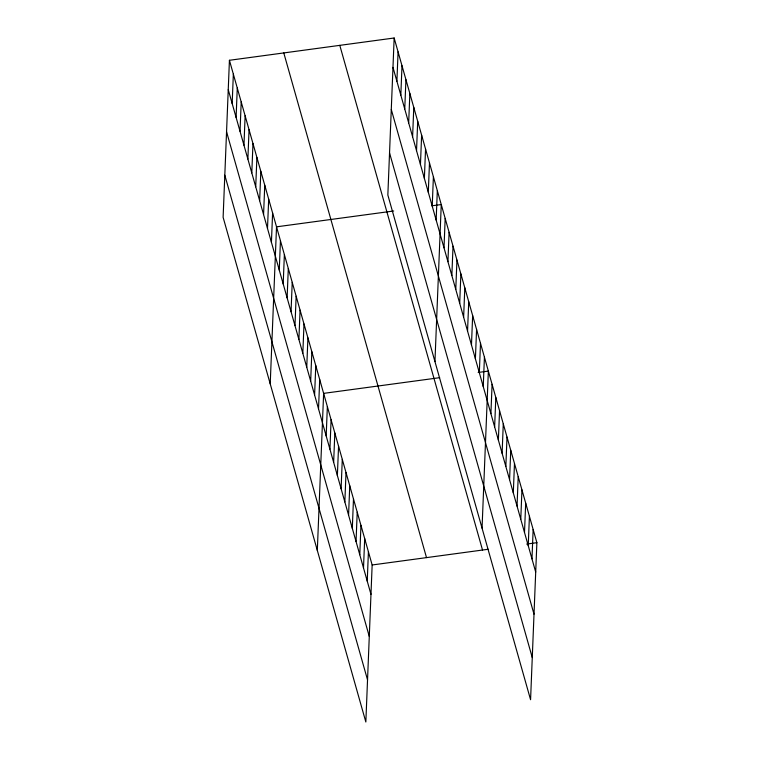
<?xml version="1.0" encoding="UTF-8"?>
<svg xmlns="http://www.w3.org/2000/svg" width="760" height="760" viewBox="0 0 760 760"><rect width="100%" height="100%" fill="white"/><g stroke="black" fill="none" stroke-linecap="round" stroke-linejoin="round"><path stroke-width="1.14" d="M229.425 60.287L223.117 217.322L365.845 722L372.153 564.975L229.425 60.287L394.155 38L536.883 542.678L530.575 699.713L387.847 195.025L394.155 38M232.17 103.54L233.348 74.166M236.094 117.42L237.281 88.046M240.027 131.299L241.205 101.925M243.951 145.179L245.128 115.805M247.874 159.059L249.052 129.684M251.797 172.928L252.976 143.564M255.721 186.808L256.899 157.443M259.644 200.688L260.822 171.323M263.568 214.567L264.755 185.202M267.501 228.446L268.679 199.082M271.424 242.326L272.602 212.952M270.218 383.866L276.526 226.832L393.69 210.986M279.272 270.085L280.449 240.711M283.195 283.964L284.373 254.59M287.118 297.844L288.306 268.47M291.042 311.724L292.229 282.349M294.975 325.603L296.153 296.229M298.898 339.473L300.077 310.108M302.822 353.352L304 323.988M306.745 367.232L307.923 337.867M310.669 381.111L311.847 351.747M314.592 394.991L315.78 365.626M318.526 408.87L319.703 379.506M317.319 550.411L323.627 393.376L439.66 377.682M326.183 435.945L327.36 406.581M329.916 449.151L331.094 419.776M333.64 462.346L334.827 432.981M337.373 475.551L338.561 446.177M341.107 488.747L342.285 459.373M344.841 501.942L346.019 472.577M348.574 515.147L349.752 485.773M352.308 528.342L353.485 498.978M356.041 541.547L357.219 512.173M359.774 554.743L360.952 525.378M363.508 567.948L364.686 538.574M367.241 581.144L368.419 551.769M396.901 81.254L398.078 51.88M400.824 95.123L402.002 65.759M404.748 109.003L405.925 79.638M408.671 122.882L409.858 93.518M412.604 136.762L413.782 107.397M416.527 150.641L417.705 121.277M420.451 164.521L421.629 135.147M424.374 178.4L425.552 149.026M428.298 192.28L429.476 162.906M432.221 206.159L433.399 176.785M436.145 220.039L437.332 190.665M434.948 361.57L441.256 204.544L432.193 205.77M444.001 247.798L445.18 218.424M447.925 261.668L449.103 232.303M451.849 275.548L453.026 246.183M455.772 289.427L456.95 260.062M459.695 303.306L460.883 273.942M463.628 317.186L464.806 287.822M467.552 331.065L468.73 301.701M471.476 344.945L472.653 315.571M475.399 358.824L476.577 329.45M479.322 372.704L480.5 343.33M483.246 386.584L484.424 357.209M482.049 528.114L488.357 371.089L478.163 372.466M490.903 413.659L492.09 384.294M494.636 426.863L495.814 397.49M498.37 440.059L499.548 410.685M502.103 453.255L503.281 423.89M505.837 466.459L507.015 437.085M509.57 479.655L510.748 450.291M513.304 492.86L514.482 463.486M517.038 506.056L518.216 476.681M520.771 519.251L521.949 489.886M524.505 532.456L525.683 503.082M528.238 545.651L529.416 516.287M531.971 558.856L533.149 529.482M372.153 564.975L488.186 549.271M526.689 544.065L536.883 542.678M392.977 67.374L535.695 572.052M391.286 109.497L534.005 614.175M389.538 152.902L532.266 657.581M339.796 45.353L482.524 550.04M283.784 52.934L426.512 557.612M228.247 89.661L370.975 594.339M226.556 131.784L369.284 636.471M224.808 175.189L367.536 679.877"/></g></svg>
